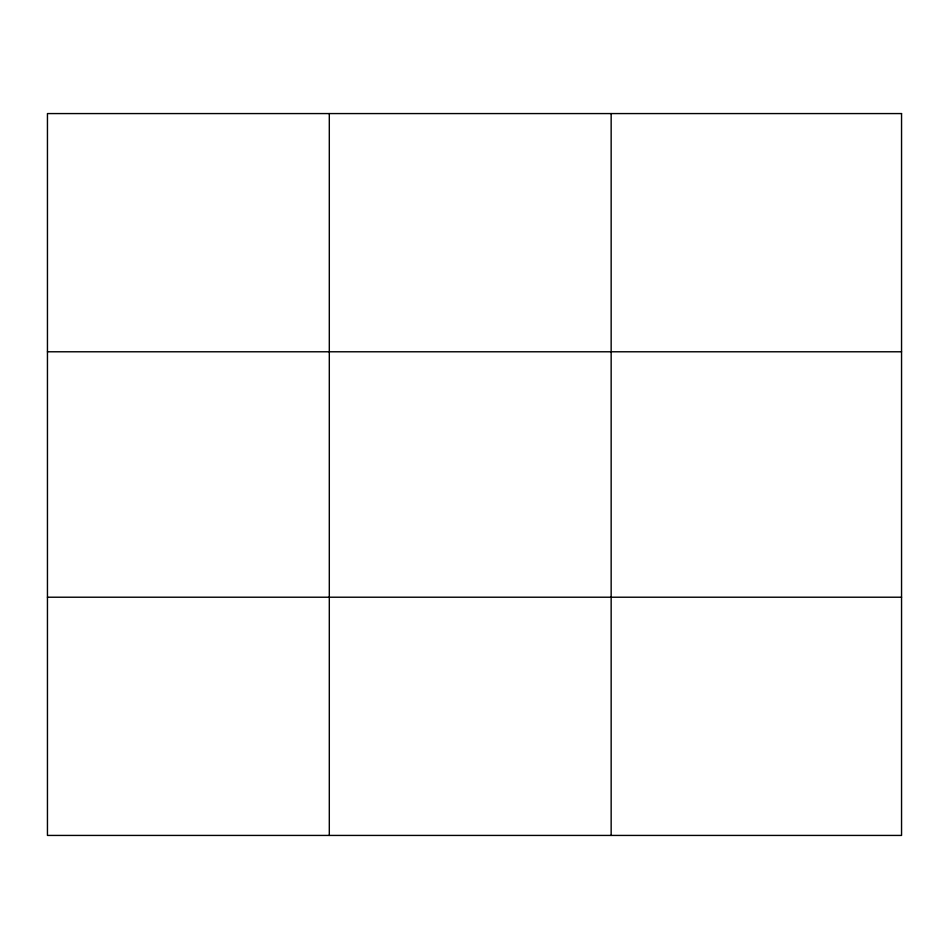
<?xml version="1.0" encoding="UTF-8"?>
<svg xmlns="http://www.w3.org/2000/svg" width="949" height="949" viewBox="0 0 949 949"><rect width="100%" height="100%" fill="white"/><g stroke="black" fill="none" stroke-linecap="round" stroke-linejoin="round"><path stroke-width="1.42" d="M329.303 113.572L329.303 835.428M611.156 113.572L611.156 835.428M47.45 351.782L901.55 351.782M47.45 597.218L901.55 597.218M901.55 113.572L901.55 835.428L47.45 835.428L47.45 113.572L901.55 113.572"/></g></svg>
